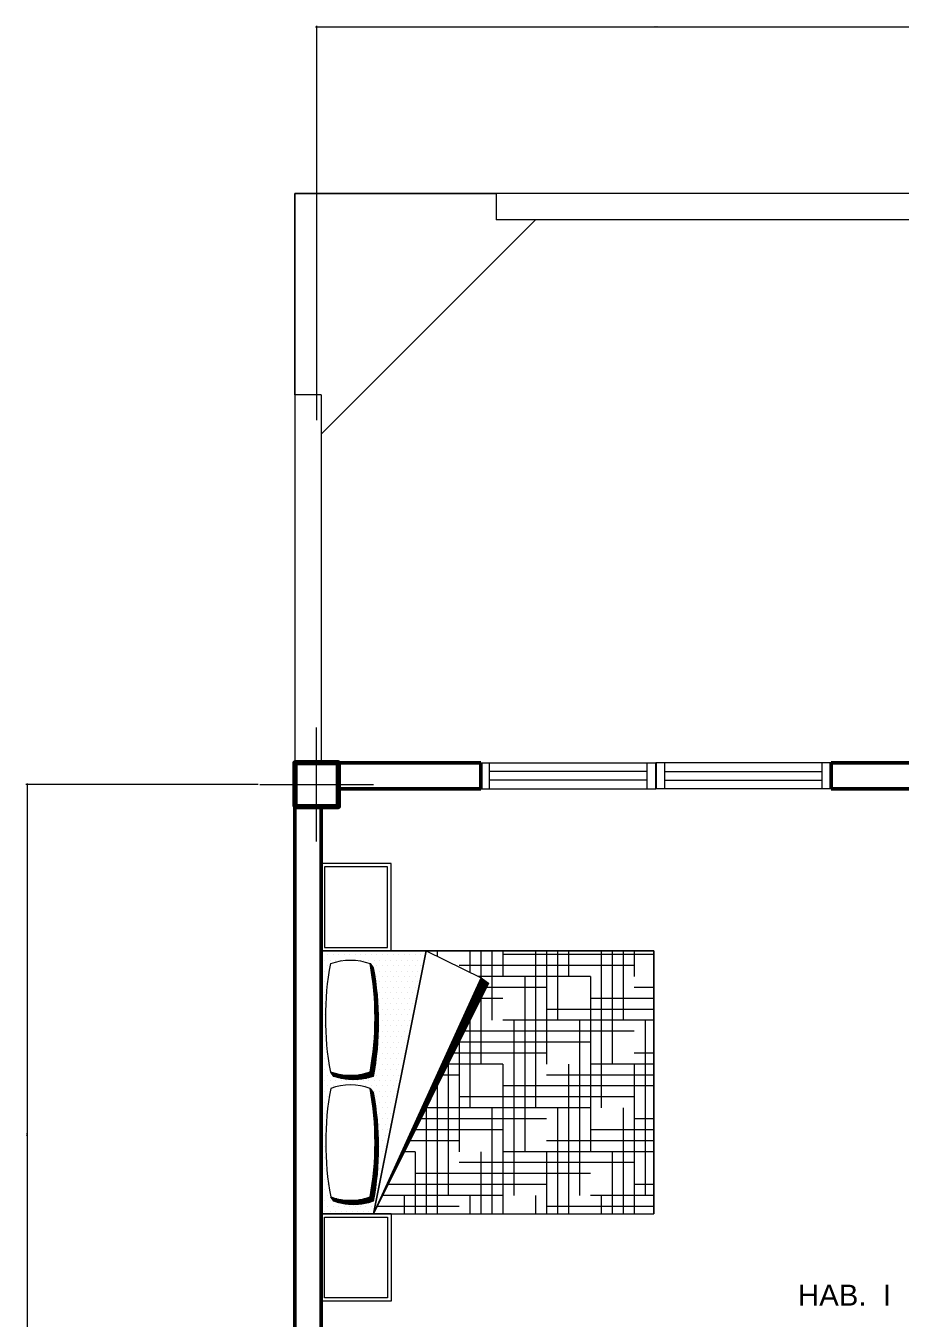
# Model space of a CAD drawing. Extents: x -454308 to 890911, y -14103 to 1343694.
# Drawn here: x 205518.1 to 205667.9, y 659049.2 to 659270.5 of the extents above; entities that cross this region are included whole.
import ezdxf

# ---------------------------------------------------------------- set-up
doc = ezdxf.new("R2010")
doc.units = 0
doc.header["$MEASUREMENT"] = 0
doc.header["$PDMODE"] = 32
for name, color, linetype, lineweight in [('columnas', 1, 'Continuous', 70), ('cotas', 142, 'Continuous', 9), ('EJES', 8, 'Continuous', 5), ('Mobiliario', 7, 'Continuous', 9), ('paredes', 20, 'Continuous', 50), ('TEXTO', 7, 'Continuous', 15), ('VENTANAS', 7, 'Continuous', 20)]:
    doc.layers.add(name, color=color, linetype=linetype, lineweight=lineweight)
doc.styles.add('ARIAL', font='arial.ttf')
doc.styles.add('gama_50_s', font='arial.ttf', dxfattribs={"height": 0.14})
doc.dimstyles.new('OI_1-50', dxfattribs={"dimtxt": 4, "dimasz": 0.08, "dimexe": 0.25, "dimexo": 0.25, "dimgap": 0.05, "dimtad": 2, "dimzin": 4, "dimtxsty": 'gama_50_s', "dimblk": 'ARCHTICK', "dimcen": 0.05, "dimdle": 0.2, "dimclrd": 256, "dimclre": 256, "dimclrt": 256, "dimadec": 4, "dimazin": 0, "dimtfac": 0.5, "dimtix": 1, "dimtmove": 1, "dimatfit": 3, "dimldrblk": 'DOTSMALL', "dimfxl": 0.05, "dimlwd": -1, "dimlwe": -1, "dimarcsym": 0})

# ---------------------------------------------------------------- blocks, each defined once
blk = doc.blocks.new('*X381')
at = {"color": 0}
for p, q in [((10.2433, 5.6875), (10.25, 5.6875)), ((10.25, 5), (10.25, 5.6906)), ((10.3125, 5.25), (10.3125, 5.719)), ((10.1875, 4.75), (10.1875, 5.6621)), ((9.9375, 5.25), (9.9375, 5.5482)), ((10, 5.5), (10, 5.5767)), ((10.25, 5.5625), (10.354, 5.5625)), ((9.75, 4.5), (9.75, 5.4628)), ((9.8125, 4.75), (9.8125, 5.4912)), ((9.875, 5), (9.875, 5.5197)), ((10, 5.5), (10.354, 5.5)), ((10.125, 4.5), (10.125, 5.5)), ((8.854, 5.4375), (8.8543, 5.4375)), ((9.75, 5.4375), (10.354, 5.4375)), ((8.854, 5.375), (8.8847, 5.375)), ((9.4375, 4.75), (9.4375, 5.3204)), ((9.5, 5), (9.5, 5.3489)), ((9.5574, 5.375), (10.354, 5.375)), ((9.5625, 5.25), (9.5625, 5.3773)), ((8.9375, 4.25), (8.9375, 5.25)), ((9.283, 5.25), (10, 5.25)), ((9.3125, 4.25), (9.3125, 5.25)), ((9.375, 4.5), (9.375, 5.2919)), ((9.4202, 5.3125), (10.25, 5.3125)), ((9.6875, 4.25), (9.6875, 5.25)), ((10.0625, 4.25), (10.0625, 5.25)), ((8.854, 5.1875), (8.9759, 5.1875)), ((9.125, 5), (9.125, 5.178)), ((9.1458, 5.1875), (9.75, 5.1875)), ((10.25, 5.1875), (10.354, 5.1875)), ((8.854, 5.125), (9.0063, 5.125)), ((9, 4.5), (9, 5.1379)), ((9.0086, 5.125), (9.5, 5.125)), ((9.0625, 4.75), (9.0625, 5.1495)), ((10, 5.125), (10.354, 5.125)), ((8.854, 5.0625), (9.25, 5.0625)), ((9.75, 5.0625), (10.354, 5.0625)), ((8.854, 5), (9, 5)), ((8.875, 4.138), (8.875, 5)), ((9.25, 4.138), (9.25, 5)), ((9.5, 5), (10.354, 5)), ((9.625, 4.138), (9.625, 5)), ((10, 4.138), (10, 5)), ((9, 4.875), (10, 4.875)), ((9.25, 4.9375), (10.25, 4.9375)), ((8.854, 4.8125), (9.75, 4.8125)), ((10.25, 4.8125), (10.354, 4.8125)), ((8.854, 4.75), (9.5, 4.75)), ((9.1875, 4.138), (9.1875, 4.75)), ((9.5625, 4.138), (9.5625, 4.75)), ((9.9375, 4.138), (9.9375, 4.75)), ((10, 4.75), (10.354, 4.75)), ((10.3125, 4.138), (10.3125, 4.75)), ((8.854, 4.6875), (9.25, 4.6875)), ((9.75, 4.6875), (10.354, 4.6875)), ((8.854, 4.625), (9, 4.625)), ((9.5, 4.625), (10.354, 4.625)), ((9.25, 4.5625), (10.25, 4.5625)), ((8.854, 4.4375), (9.75, 4.4375)), ((9, 4.5), (10, 4.5)), ((9.125, 4.138), (9.125, 4.5)), ((9.5, 4.138), (9.5, 4.5)), ((9.875, 4.138), (9.875, 4.5)), ((10.25, 4.138), (10.25, 4.5)), ((10.25, 4.4375), (10.354, 4.4375)), ((8.854, 4.375), (9.5, 4.375)), ((10, 4.375), (10.354, 4.375)), ((8.854, 4.3125), (9.25, 4.3125)), ((9.75, 4.3125), (10.354, 4.3125)), ((8.854, 4.25), (9, 4.25)), ((9.0625, 4.138), (9.0625, 4.25)), ((9.4375, 4.138), (9.4375, 4.25)), ((9.5, 4.25), (10.354, 4.25)), ((9.8125, 4.138), (9.8125, 4.25)), ((10.1875, 4.138), (10.1875, 4.25)), ((9.25, 4.1875), (10.25, 4.1875))]:
    blk.add_line(p, q, dxfattribs=at)
blk = doc.blocks.new('*X383')
at = {"color": 0}
for p, q in [((10.235, 5.6787), (10.235, 5.6837)), ((10.24, 5.6811), (10.24, 5.686)), ((10.245, 5.6836), (10.245, 5.6883)), ((10.25, 5.6861), (10.25, 5.6906)), ((10.255, 5.6886), (10.255, 5.6929)), ((10.26, 5.6911), (10.26, 5.6951)), ((10.265, 5.6936), (10.265, 5.6974)), ((10.27, 5.6961), (10.27, 5.6997)), ((10.275, 5.6986), (10.275, 5.702)), ((10.28, 5.7011), (10.28, 5.7042)), ((10.285, 5.7036), (10.285, 5.7065)), ((10.29, 5.7061), (10.29, 5.7088)), ((10.295, 5.7086), (10.295, 5.7111)), ((10.3, 5.711), (10.3, 5.7134)), ((10.305, 5.7135), (10.305, 5.7156)), ((10.31, 5.716), (10.31, 5.7179)), ((10.315, 5.7185), (10.315, 5.7202)), ((10.32, 5.721), (10.32, 5.7225)), ((10.325, 5.7235), (10.325, 5.7247)), ((10.33, 5.726), (10.33, 5.727)), ((10.335, 5.7285), (10.335, 5.7293)), ((10.34, 5.731), (10.34, 5.7316)), ((10.345, 5.7335), (10.345, 5.7339)), ((10.35, 5.736), (10.35, 5.7361)), ((10.07, 5.5964), (10.07, 5.6086)), ((10.075, 5.5989), (10.075, 5.6108)), ((10.08, 5.6014), (10.08, 5.6131)), ((10.085, 5.6039), (10.085, 5.6154)), ((10.09, 5.6064), (10.09, 5.6177)), ((10.095, 5.6089), (10.095, 5.62)), ((10.1, 5.6114), (10.1, 5.6222)), ((10.105, 5.6139), (10.105, 5.6245)), ((10.11, 5.6164), (10.11, 5.6268)), ((10.115, 5.6188), (10.115, 5.6291)), ((10.12, 5.6213), (10.12, 5.6313)), ((10.125, 5.6238), (10.125, 5.6336)), ((10.13, 5.6263), (10.13, 5.6359)), ((10.135, 5.6288), (10.135, 5.6382)), ((10.14, 5.6313), (10.14, 5.6405)), ((10.145, 5.6338), (10.145, 5.6427)), ((10.15, 5.6363), (10.15, 5.645)), ((10.155, 5.6388), (10.155, 5.6473)), ((10.16, 5.6413), (10.16, 5.6496)), ((10.165, 5.6438), (10.165, 5.6518)), ((10.17, 5.6463), (10.17, 5.6541)), ((10.175, 5.6487), (10.175, 5.6564)), ((10.18, 5.6512), (10.18, 5.6587)), ((10.185, 5.6537), (10.185, 5.661)), ((10.19, 5.6562), (10.19, 5.6632)), ((10.195, 5.6587), (10.195, 5.6655)), ((10.2, 5.6612), (10.2, 5.6678)), ((10.205, 5.6637), (10.205, 5.6701)), ((10.21, 5.6662), (10.21, 5.6723)), ((10.215, 5.6687), (10.215, 5.6746)), ((10.22, 5.6712), (10.22, 5.6769)), ((10.225, 5.6737), (10.225, 5.6792)), ((10.23, 5.6762), (10.23, 5.6815)), ((9.91, 5.5167), (9.91, 5.5357)), ((9.915, 5.5192), (9.915, 5.5379)), ((9.92, 5.5217), (9.92, 5.5402)), ((9.925, 5.5242), (9.925, 5.5425)), ((9.93, 5.5266), (9.93, 5.5448)), ((9.935, 5.5291), (9.935, 5.5471)), ((9.94, 5.5316), (9.94, 5.5493)), ((9.945, 5.5341), (9.945, 5.5516)), ((9.95, 5.5366), (9.95, 5.5539)), ((9.955, 5.5391), (9.955, 5.5562)), ((9.96, 5.5416), (9.96, 5.5584)), ((9.965, 5.5441), (9.965, 5.5607)), ((9.97, 5.5466), (9.97, 5.563)), ((9.975, 5.5491), (9.975, 5.5653)), ((9.98, 5.5516), (9.98, 5.5676)), ((9.985, 5.5541), (9.985, 5.5698)), ((9.99, 5.5566), (9.99, 5.5721)), ((9.995, 5.559), (9.995, 5.5744)), ((10, 5.5615), (10, 5.5767)), ((10.005, 5.564), (10.005, 5.5789)), ((10.01, 5.5665), (10.01, 5.5812)), ((10.015, 5.569), (10.015, 5.5835)), ((10.02, 5.5715), (10.02, 5.5858)), ((10.025, 5.574), (10.025, 5.5881)), ((10.03, 5.5765), (10.03, 5.5903)), ((10.035, 5.579), (10.035, 5.5926)), ((10.04, 5.5815), (10.04, 5.5949)), ((10.045, 5.584), (10.045, 5.5972)), ((10.05, 5.5865), (10.05, 5.5995)), ((10.055, 5.5889), (10.055, 5.6017)), ((10.06, 5.5914), (10.06, 5.604)), ((10.065, 5.5939), (10.065, 5.6063)), ((9.745, 5.4345), (9.745, 5.4605)), ((9.75, 5.4369), (9.75, 5.4628)), ((9.755, 5.4394), (9.755, 5.465)), ((9.76, 5.4419), (9.76, 5.4673)), ((9.765, 5.4444), (9.765, 5.4696)), ((9.77, 5.4469), (9.77, 5.4719)), ((9.775, 5.4494), (9.775, 5.4742)), ((9.78, 5.4519), (9.78, 5.4764)), ((9.785, 5.4544), (9.785, 5.4787)), ((9.79, 5.4569), (9.79, 5.481)), ((9.795, 5.4594), (9.795, 5.4833)), ((9.8, 5.4619), (9.8, 5.4855)), ((9.805, 5.4644), (9.805, 5.4878)), ((9.81, 5.4668), (9.81, 5.4901)), ((9.815, 5.4693), (9.815, 5.4924)), ((9.82, 5.4718), (9.82, 5.4947)), ((9.825, 5.4743), (9.825, 5.4969)), ((9.83, 5.4768), (9.83, 5.4992)), ((9.835, 5.4793), (9.835, 5.5015)), ((9.84, 5.4818), (9.84, 5.5038)), ((9.845, 5.4843), (9.845, 5.5061)), ((9.85, 5.4868), (9.85, 5.5083)), ((9.855, 5.4893), (9.855, 5.5106)), ((9.86, 5.4918), (9.86, 5.5129)), ((9.865, 5.4943), (9.865, 5.5152)), ((9.87, 5.4967), (9.87, 5.5174)), ((9.875, 5.4992), (9.875, 5.5197)), ((9.88, 5.5017), (9.88, 5.522)), ((9.885, 5.5042), (9.885, 5.5243)), ((9.89, 5.5067), (9.89, 5.5266)), ((9.895, 5.5092), (9.895, 5.5288)), ((9.9, 5.5117), (9.9, 5.5311)), ((9.905, 5.5142), (9.905, 5.5334)), ((9.585, 5.3547), (9.585, 5.3876)), ((9.59, 5.3572), (9.59, 5.3899)), ((9.595, 5.3597), (9.595, 5.3921)), ((9.6, 5.3622), (9.6, 5.3944)), ((9.605, 5.3647), (9.605, 5.3967)), ((9.61, 5.3672), (9.61, 5.399)), ((9.615, 5.3697), (9.615, 5.4013)), ((9.62, 5.3722), (9.62, 5.4035)), ((9.625, 5.3746), (9.625, 5.4058)), ((9.63, 5.3771), (9.63, 5.4081)), ((9.635, 5.3796), (9.635, 5.4104)), ((9.64, 5.3821), (9.64, 5.4127)), ((9.645, 5.3846), (9.645, 5.4149)), ((9.65, 5.3871), (9.65, 5.4172)), ((9.655, 5.3896), (9.655, 5.4195)), ((9.66, 5.3921), (9.66, 5.4218)), ((9.665, 5.3946), (9.665, 5.424)), ((9.67, 5.3971), (9.67, 5.4263)), ((9.675, 5.3996), (9.675, 5.4286)), ((9.68, 5.4021), (9.68, 5.4309)), ((9.685, 5.4046), (9.685, 5.4332)), ((9.69, 5.407), (9.69, 5.4354)), ((9.695, 5.4095), (9.695, 5.4377)), ((9.7, 5.412), (9.7, 5.44)), ((9.705, 5.4145), (9.705, 5.4423)), ((9.71, 5.417), (9.71, 5.4445)), ((9.715, 5.4195), (9.715, 5.4468)), ((9.72, 5.422), (9.72, 5.4491)), ((9.725, 5.4245), (9.725, 5.4514)), ((9.73, 5.427), (9.73, 5.4537)), ((9.735, 5.4295), (9.735, 5.4559)), ((9.74, 5.432), (9.74, 5.4582)), ((9.425, 5.275), (9.425, 5.3147)), ((9.43, 5.2775), (9.43, 5.317)), ((9.435, 5.28), (9.435, 5.3193)), ((9.44, 5.2825), (9.44, 5.3215)), ((9.445, 5.2849), (9.445, 5.3238)), ((9.45, 5.2874), (9.45, 5.3261)), ((9.455, 5.2899), (9.455, 5.3284)), ((9.46, 5.2924), (9.46, 5.3306)), ((9.465, 5.2949), (9.465, 5.3329)), ((9.47, 5.2974), (9.47, 5.3352)), ((9.475, 5.2999), (9.475, 5.3375)), ((9.48, 5.3024), (9.48, 5.3398)), ((9.485, 5.3049), (9.485, 5.342)), ((9.49, 5.3074), (9.49, 5.3443)), ((9.495, 5.3099), (9.495, 5.3466)), ((9.5, 5.3124), (9.5, 5.3489)), ((9.505, 5.3148), (9.505, 5.3511)), ((9.51, 5.3173), (9.51, 5.3534)), ((9.515, 5.3198), (9.515, 5.3557)), ((9.52, 5.3223), (9.52, 5.358)), ((9.525, 5.3248), (9.525, 5.3603)), ((9.53, 5.3273), (9.53, 5.3625)), ((9.535, 5.3298), (9.535, 5.3648)), ((9.54, 5.3323), (9.54, 5.3671)), ((9.545, 5.3348), (9.545, 5.3694)), ((9.55, 5.3373), (9.55, 5.3716)), ((9.555, 5.3398), (9.555, 5.3739)), ((9.56, 5.3423), (9.56, 5.3762)), ((9.565, 5.3447), (9.565, 5.3785)), ((9.57, 5.3472), (9.57, 5.3808)), ((9.575, 5.3497), (9.575, 5.383)), ((9.58, 5.3522), (9.58, 5.3853)), ((9.26, 5.1927), (9.26, 5.2395)), ((9.265, 5.1952), (9.265, 5.2418)), ((9.27, 5.1977), (9.27, 5.2441)), ((9.275, 5.2002), (9.275, 5.2464)), ((9.28, 5.2027), (9.28, 5.2486)), ((9.285, 5.2052), (9.285, 5.2509)), ((9.29, 5.2077), (9.29, 5.2532)), ((9.295, 5.2102), (9.295, 5.2555)), ((9.3, 5.2127), (9.3, 5.2577)), ((9.305, 5.2152), (9.305, 5.26)), ((9.31, 5.2177), (9.31, 5.2623)), ((9.315, 5.2202), (9.315, 5.2646)), ((9.32, 5.2226), (9.32, 5.2669)), ((9.325, 5.2251), (9.325, 5.2691)), ((9.33, 5.2276), (9.33, 5.2714)), ((9.335, 5.2301), (9.335, 5.2737)), ((9.34, 5.2326), (9.34, 5.276)), ((9.345, 5.2351), (9.345, 5.2782)), ((9.35, 5.2376), (9.35, 5.2805)), ((9.355, 5.2401), (9.355, 5.2828)), ((9.36, 5.2426), (9.36, 5.2851)), ((9.365, 5.2451), (9.365, 5.2874)), ((9.37, 5.2476), (9.37, 5.2896)), ((9.375, 5.2501), (9.375, 5.2919)), ((9.38, 5.2525), (9.38, 5.2942)), ((9.385, 5.255), (9.385, 5.2965)), ((9.39, 5.2575), (9.39, 5.2987)), ((9.395, 5.26), (9.395, 5.301)), ((9.4, 5.2625), (9.4, 5.3033)), ((9.405, 5.265), (9.405, 5.3056)), ((9.41, 5.2675), (9.41, 5.3079)), ((9.415, 5.27), (9.415, 5.3101)), ((9.42, 5.2725), (9.42, 5.3124)), ((9.1, 5.113), (9.1, 5.1666)), ((9.105, 5.1155), (9.105, 5.1689)), ((9.11, 5.118), (9.11, 5.1712)), ((9.115, 5.1205), (9.115, 5.1735)), ((9.12, 5.123), (9.12, 5.1757)), ((9.125, 5.1255), (9.125, 5.178)), ((9.13, 5.128), (9.13, 5.1803)), ((9.135, 5.1305), (9.135, 5.1826)), ((9.14, 5.1329), (9.14, 5.1848)), ((9.145, 5.1354), (9.145, 5.1871)), ((9.15, 5.1379), (9.15, 5.1894)), ((9.155, 5.1404), (9.155, 5.1917)), ((9.16, 5.1429), (9.16, 5.194)), ((9.165, 5.1454), (9.165, 5.1962)), ((9.17, 5.1479), (9.17, 5.1985)), ((9.175, 5.1504), (9.175, 5.2008)), ((9.18, 5.1529), (9.18, 5.2031)), ((9.185, 5.1554), (9.185, 5.2053)), ((9.19, 5.1579), (9.19, 5.2076)), ((9.195, 5.1604), (9.195, 5.2099)), ((9.2, 5.1628), (9.2, 5.2122)), ((9.205, 5.1653), (9.205, 5.2145)), ((9.21, 5.1678), (9.21, 5.2167)), ((9.215, 5.1703), (9.215, 5.219)), ((9.22, 5.1728), (9.22, 5.2213)), ((9.225, 5.1753), (9.225, 5.2236)), ((9.23, 5.1778), (9.23, 5.2259)), ((9.235, 5.1803), (9.235, 5.2281)), ((9.24, 5.1828), (9.24, 5.2304)), ((9.245, 5.1853), (9.245, 5.2327)), ((9.25, 5.1878), (9.25, 5.235)), ((9.255, 5.1903), (9.255, 5.2372)), ((9.01, 5.1198), (9.01, 5.1256)), ((9.015, 5.1133), (9.015, 5.1279)), ((9.02, 5.1067), (9.02, 5.1302)), ((9.025, 5.1001), (9.025, 5.1325)), ((9.03, 5.0936), (9.03, 5.1347)), ((9.035, 5.087), (9.035, 5.137)), ((9.04, 5.0831), (9.04, 5.1393)), ((9.045, 5.0856), (9.045, 5.1416)), ((9.05, 5.0881), (9.05, 5.1438)), ((9.055, 5.0906), (9.055, 5.1461)), ((9.06, 5.0931), (9.06, 5.1484)), ((9.065, 5.0956), (9.065, 5.1507)), ((9.07, 5.0981), (9.07, 5.153)), ((9.075, 5.1005), (9.075, 5.1552)), ((9.08, 5.103), (9.08, 5.1575)), ((9.085, 5.1055), (9.085, 5.1598)), ((9.09, 5.108), (9.09, 5.1621)), ((9.095, 5.1105), (9.095, 5.1643))]:
    blk.add_line(p, q, dxfattribs=at)
blk = doc.blocks.new('*X382')
at = {"color": 0}
for p, q in [((8.875, 6.03125), (8.875, 6.03125)), ((8.875, 6), (8.875, 6)), ((8.90625, 6.015625), (8.90625, 6.015625)), ((8.90625, 5.984375), (8.90625, 5.984375)), ((8.9375, 6.03125), (8.9375, 6.03125)), ((8.9375, 6), (8.9375, 6)), ((8.96875, 6.015625), (8.96875, 6.015625)), ((9, 6.03125), (9, 6.03125)), ((9, 6), (9, 6)), ((9.03125, 6.015625), (9.03125, 6.015625)), ((9.0625, 6.03125), (9.0625, 6.03125)), ((9.09375, 6.015625), (9.09375, 6.015625)), ((9.125, 6.03125), (9.125, 6.03125)), ((9.15625, 6.015625), (9.15625, 6.015625)), ((9.1875, 6.03125), (9.1875, 6.03125)), ((9.21875, 6.015625), (9.21875, 6.015625)), ((9.25, 6.03125), (9.25, 6.03125)), ((9.28125, 6.015625), (9.28125, 6.015625)), ((9.3125, 6.03125), (9.3125, 6.03125)), ((9.34375, 6.015625), (9.34375, 6.015625)), ((9.375, 6.03125), (9.375, 6.03125)), ((9.40625, 6.015625), (9.40625, 6.015625)), ((9.4375, 6.03125), (9.4375, 6.03125)), ((9.4375, 6), (9.4375, 6)), ((9.46875, 6.015625), (9.46875, 6.015625)), ((9.5, 6.03125), (9.5, 6.03125)), ((9.5, 6), (9.5, 6)), ((9.53125, 6.015625), (9.53125, 6.015625)), ((9.5625, 6.03125), (9.5625, 6.03125)), ((9.5625, 6), (9.5625, 6)), ((9.59375, 6.015625), (9.59375, 6.015625)), ((9.59375, 5.984375), (9.59375, 5.984375)), ((9.625, 6.03125), (9.625, 6.03125)), ((9.625, 6), (9.625, 6)), ((9.65625, 6.015625), (9.65625, 6.015625)), ((9.6875, 6.03125), (9.6875, 6.03125)), ((9.6875, 6), (9.6875, 6)), ((9.71875, 6.015625), (9.71875, 6.015625)), ((9.75, 6.03125), (9.75, 6.03125)), ((9.75, 6), (9.75, 6)), ((9.78125, 6.015625), (9.78125, 6.015625)), ((9.8125, 6.03125), (9.8125, 6.03125)), ((9.84375, 6.015625), (9.84375, 6.015625)), ((9.875, 6.03125), (9.875, 6.03125)), ((9.90625, 6.015625), (9.90625, 6.015625)), ((9.9375, 6.03125), (9.9375, 6.03125)), ((9.96875, 6.015625), (9.96875, 6.015625)), ((10, 6.03125), (10, 6.03125)), ((10.03125, 6.015625), (10.03125, 6.015625)), ((10.0625, 6.03125), (10.0625, 6.03125)), ((10.09375, 6.015625), (10.09375, 6.015625)), ((10.125, 6.03125), (10.125, 6.03125)), ((10.15625, 6.015625), (10.15625, 6.015625)), ((10.1875, 6.03125), (10.1875, 6.03125)), ((10.1875, 6), (10.1875, 6)), ((10.21875, 6.015625), (10.21875, 6.015625)), ((10.25, 6.03125), (10.25, 6.03125)), ((10.25, 6), (10.25, 6)), ((10.28125, 6.015625), (10.28125, 6.015625)), ((10.28125, 5.984375), (10.28125, 5.984375)), ((10.3125, 6.03125), (10.3125, 6.03125)), ((10.3125, 6), (10.3125, 6)), ((10.34375, 6.015625), (10.34375, 6.015625)), ((10.34375, 5.984375), (10.34375, 5.984375)), ((8.875, 5.96875), (8.875, 5.96875)), ((8.875, 5.9375), (8.875, 5.9375)), ((8.875, 5.90625), (8.875, 5.90625)), ((8.90625, 5.953125), (8.90625, 5.953125)), ((8.90625, 5.921875), (8.90625, 5.921875)), ((9.59375, 5.953125), (9.59375, 5.953125)), ((9.59375, 5.921875), (9.59375, 5.921875)), ((9.625, 5.96875), (9.625, 5.96875)), ((9.625, 5.9375), (9.625, 5.9375)), ((10.3125, 5.96875), (10.3125, 5.96875)), ((10.3125, 5.9375), (10.3125, 5.9375)), ((10.3125, 5.90625), (10.3125, 5.90625)), ((10.34375, 5.953125), (10.34375, 5.953125)), ((10.34375, 5.921875), (10.34375, 5.921875)), ((8.875, 5.875), (8.875, 5.875)), ((8.875, 5.84375), (8.875, 5.84375)), ((8.90625, 5.890625), (8.90625, 5.890625)), ((9.59375, 5.890625), (9.59375, 5.890625)), ((9.59375, 5.859375), (9.59375, 5.859375)), ((10.3125, 5.875), (10.3125, 5.875)), ((10.3125, 5.84375), (10.3125, 5.84375)), ((10.34375, 5.890625), (10.34375, 5.890625)), ((10.34375, 5.859375), (10.34375, 5.859375)), ((8.875, 5.8125), (8.875, 5.8125)), ((8.875, 5.78125), (8.875, 5.78125)), ((8.90625, 5.828125), (8.90625, 5.828125)), ((8.90625, 5.796875), (8.90625, 5.796875)), ((8.90625, 5.765625), (8.90625, 5.765625)), ((9.59375, 5.828125), (9.59375, 5.828125)), ((9.59375, 5.796875), (9.59375, 5.796875)), ((9.59375, 5.765625), (9.59375, 5.765625)), ((9.625, 5.78125), (9.625, 5.78125)), ((10.3125, 5.8125), (10.3125, 5.8125)), ((10.3125, 5.78125), (10.3125, 5.78125)), ((10.34375, 5.828125), (10.34375, 5.828125)), ((10.34375, 5.796875), (10.34375, 5.796875)), ((10.34375, 5.765625), (10.34375, 5.765625)), ((8.875, 5.75), (8.875, 5.75)), ((8.875, 5.71875), (8.875, 5.71875)), ((8.875, 5.6875), (8.875, 5.6875)), ((8.90625, 5.734375), (8.90625, 5.734375)), ((8.90625, 5.703125), (8.90625, 5.703125)), ((8.9375, 5.71875), (8.9375, 5.71875)), ((8.9375, 5.6875), (8.9375, 5.6875)), ((8.96875, 5.734375), (8.96875, 5.734375)), ((8.96875, 5.703125), (8.96875, 5.703125)), ((9, 5.71875), (9, 5.71875)), ((9, 5.6875), (9, 5.6875)), ((9.03125, 5.703125), (9.03125, 5.703125)), ((9.0625, 5.71875), (9.0625, 5.71875)), ((9.0625, 5.6875), (9.0625, 5.6875)), ((9.09375, 5.703125), (9.09375, 5.703125)), ((9.125, 5.6875), (9.125, 5.6875)), ((9.15625, 5.703125), (9.15625, 5.703125)), ((9.1875, 5.6875), (9.1875, 5.6875)), ((9.21875, 5.703125), (9.21875, 5.703125)), ((9.25, 5.6875), (9.25, 5.6875)), ((9.28125, 5.703125), (9.28125, 5.703125)), ((9.3125, 5.6875), (9.3125, 5.6875)), ((9.34375, 5.703125), (9.34375, 5.703125)), ((9.375, 5.6875), (9.375, 5.6875)), ((9.40625, 5.703125), (9.40625, 5.703125)), ((9.4375, 5.71875), (9.4375, 5.71875)), ((9.4375, 5.6875), (9.4375, 5.6875)), ((9.46875, 5.703125), (9.46875, 5.703125)), ((9.5, 5.71875), (9.5, 5.71875)), ((9.5, 5.6875), (9.5, 5.6875)), ((9.53125, 5.703125), (9.53125, 5.703125)), ((9.5625, 5.71875), (9.5625, 5.71875)), ((9.5625, 5.6875), (9.5625, 5.6875)), ((9.59375, 5.734375), (9.59375, 5.734375)), ((9.59375, 5.703125), (9.59375, 5.703125)), ((9.625, 5.75), (9.625, 5.75)), ((9.625, 5.71875), (9.625, 5.71875)), ((9.625, 5.6875), (9.625, 5.6875)), ((9.65625, 5.734375), (9.65625, 5.734375)), ((9.65625, 5.703125), (9.65625, 5.703125)), ((9.6875, 5.71875), (9.6875, 5.71875)), ((9.6875, 5.6875), (9.6875, 5.6875)), ((9.71875, 5.703125), (9.71875, 5.703125)), ((9.75, 5.71875), (9.75, 5.71875)), ((9.75, 5.6875), (9.75, 5.6875)), ((9.78125, 5.703125), (9.78125, 5.703125)), ((9.8125, 5.71875), (9.8125, 5.71875)), ((9.8125, 5.6875), (9.8125, 5.6875)), ((9.84375, 5.703125), (9.84375, 5.703125)), ((9.875, 5.6875), (9.875, 5.6875)), ((9.90625, 5.703125), (9.90625, 5.703125)), ((9.9375, 5.6875), (9.9375, 5.6875)), ((9.96875, 5.703125), (9.96875, 5.703125)), ((10, 5.6875), (10, 5.6875)), ((10.03125, 5.703125), (10.03125, 5.703125)), ((10.0625, 5.6875), (10.0625, 5.6875)), ((10.09375, 5.703125), (10.09375, 5.703125)), ((10.15625, 5.703125), (10.15625, 5.703125)), ((10.1875, 5.71875), (10.1875, 5.71875)), ((10.25, 5.71875), (10.25, 5.71875)), ((10.28125, 5.734375), (10.28125, 5.734375)), ((10.3125, 5.75), (10.3125, 5.75)), ((8.875, 5.65625), (8.875, 5.65625)), ((8.875, 5.625), (8.875, 5.625)), ((8.90625, 5.671875), (8.90625, 5.671875)), ((8.90625, 5.640625), (8.90625, 5.640625)), ((8.90625, 5.609375), (8.90625, 5.609375)), ((8.9375, 5.65625), (8.9375, 5.65625)), ((8.9375, 5.625), (8.9375, 5.625)), ((8.96875, 5.671875), (8.96875, 5.671875)), ((8.96875, 5.640625), (8.96875, 5.640625)), ((8.96875, 5.609375), (8.96875, 5.609375)), ((9, 5.65625), (9, 5.65625)), ((9, 5.625), (9, 5.625)), ((9.03125, 5.671875), (9.03125, 5.671875)), ((9.03125, 5.640625), (9.03125, 5.640625)), ((9.03125, 5.609375), (9.03125, 5.609375)), ((9.0625, 5.65625), (9.0625, 5.65625)), ((9.0625, 5.625), (9.0625, 5.625)), ((9.09375, 5.671875), (9.09375, 5.671875)), ((9.09375, 5.640625), (9.09375, 5.640625)), ((9.09375, 5.609375), (9.09375, 5.609375)), ((9.125, 5.65625), (9.125, 5.65625)), ((9.125, 5.625), (9.125, 5.625)), ((9.15625, 5.671875), (9.15625, 5.671875)), ((9.15625, 5.640625), (9.15625, 5.640625)), ((9.15625, 5.609375), (9.15625, 5.609375)), ((9.1875, 5.65625), (9.1875, 5.65625)), ((9.1875, 5.625), (9.1875, 5.625)), ((9.21875, 5.671875), (9.21875, 5.671875)), ((9.21875, 5.640625), (9.21875, 5.640625)), ((9.21875, 5.609375), (9.21875, 5.609375)), ((9.25, 5.65625), (9.25, 5.65625)), ((9.25, 5.625), (9.25, 5.625)), ((9.28125, 5.671875), (9.28125, 5.671875)), ((9.28125, 5.640625), (9.28125, 5.640625)), ((9.28125, 5.609375), (9.28125, 5.609375)), ((9.3125, 5.65625), (9.3125, 5.65625)), ((9.3125, 5.625), (9.3125, 5.625)), ((9.34375, 5.671875), (9.34375, 5.671875)), ((9.34375, 5.640625), (9.34375, 5.640625)), ((9.34375, 5.609375), (9.34375, 5.609375)), ((9.375, 5.65625), (9.375, 5.65625)), ((9.375, 5.625), (9.375, 5.625)), ((9.40625, 5.671875), (9.40625, 5.671875)), ((9.40625, 5.640625), (9.40625, 5.640625)), ((9.40625, 5.609375), (9.40625, 5.609375)), ((9.4375, 5.65625), (9.4375, 5.65625)), ((9.4375, 5.625), (9.4375, 5.625)), ((9.46875, 5.671875), (9.46875, 5.671875)), ((9.46875, 5.640625), (9.46875, 5.640625)), ((9.46875, 5.609375), (9.46875, 5.609375)), ((9.5, 5.65625), (9.5, 5.65625)), ((9.5, 5.625), (9.5, 5.625)), ((9.53125, 5.671875), (9.53125, 5.671875)), ((9.53125, 5.640625), (9.53125, 5.640625)), ((9.53125, 5.609375), (9.53125, 5.609375)), ((9.5625, 5.65625), (9.5625, 5.65625)), ((9.5625, 5.625), (9.5625, 5.625)), ((9.59375, 5.671875), (9.59375, 5.671875)), ((9.59375, 5.640625), (9.59375, 5.640625)), ((9.59375, 5.609375), (9.59375, 5.609375)), ((9.625, 5.65625), (9.625, 5.65625)), ((9.625, 5.625), (9.625, 5.625)), ((9.65625, 5.671875), (9.65625, 5.671875)), ((9.65625, 5.640625), (9.65625, 5.640625)), ((9.65625, 5.609375), (9.65625, 5.609375)), ((9.6875, 5.65625), (9.6875, 5.65625)), ((9.6875, 5.625), (9.6875, 5.625)), ((9.71875, 5.671875), (9.71875, 5.671875)), ((9.71875, 5.640625), (9.71875, 5.640625)), ((9.75, 5.65625), (9.75, 5.65625)), ((9.75, 5.625), (9.75, 5.625)), ((9.78125, 5.671875), (9.78125, 5.671875)), ((9.78125, 5.640625), (9.78125, 5.640625)), ((9.8125, 5.65625), (9.8125, 5.65625)), ((9.84375, 5.671875), (9.84375, 5.671875)), ((9.84375, 5.640625), (9.84375, 5.640625)), ((9.875, 5.65625), (9.875, 5.65625)), ((9.90625, 5.671875), (9.90625, 5.671875)), ((9.9375, 5.65625), (9.9375, 5.65625)), ((9.96875, 5.671875), (9.96875, 5.671875)), ((8.875, 5.59375), (8.875, 5.59375)), ((8.875, 5.5625), (8.875, 5.5625)), ((8.90625, 5.578125), (8.90625, 5.578125)), ((8.90625, 5.546875), (8.90625, 5.546875)), ((8.9375, 5.59375), (8.9375, 5.59375)), ((8.9375, 5.5625), (8.9375, 5.5625)), ((8.96875, 5.578125), (8.96875, 5.578125)), ((8.96875, 5.546875), (8.96875, 5.546875)), ((9, 5.59375), (9, 5.59375)), ((9, 5.5625), (9, 5.5625)), ((9.03125, 5.578125), (9.03125, 5.578125)), ((9.03125, 5.546875), (9.03125, 5.546875)), ((9.0625, 5.59375), (9.0625, 5.59375)), ((9.0625, 5.5625), (9.0625, 5.5625)), ((9.09375, 5.578125), (9.09375, 5.578125)), ((9.09375, 5.546875), (9.09375, 5.546875)), ((9.125, 5.59375), (9.125, 5.59375)), ((9.125, 5.5625), (9.125, 5.5625)), ((9.15625, 5.578125), (9.15625, 5.578125)), ((9.15625, 5.546875), (9.15625, 5.546875)), ((9.1875, 5.59375), (9.1875, 5.59375)), ((9.1875, 5.5625), (9.1875, 5.5625)), ((9.21875, 5.578125), (9.21875, 5.578125)), ((9.21875, 5.546875), (9.21875, 5.546875)), ((9.25, 5.59375), (9.25, 5.59375)), ((9.25, 5.5625), (9.25, 5.5625)), ((9.28125, 5.578125), (9.28125, 5.578125)), ((9.28125, 5.546875), (9.28125, 5.546875)), ((9.3125, 5.59375), (9.3125, 5.59375)), ((9.3125, 5.5625), (9.3125, 5.5625)), ((9.34375, 5.578125), (9.34375, 5.578125)), ((9.34375, 5.546875), (9.34375, 5.546875)), ((9.375, 5.59375), (9.375, 5.59375)), ((9.375, 5.5625), (9.375, 5.5625)), ((9.40625, 5.578125), (9.40625, 5.578125)), ((9.4375, 5.59375), (9.4375, 5.59375)), ((9.4375, 5.5625), (9.4375, 5.5625)), ((9.46875, 5.578125), (9.46875, 5.578125)), ((9.5, 5.59375), (9.5, 5.59375)), ((9.53125, 5.578125), (9.53125, 5.578125)), ((9.5625, 5.59375), (9.5625, 5.59375)), ((9.625, 5.59375), (9.625, 5.59375)), ((8.875, 5.53125), (8.875, 5.53125)), ((8.875, 5.5), (8.875, 5.5)), ((8.875, 5.46875), (8.875, 5.46875)), ((8.90625, 5.515625), (8.90625, 5.515625)), ((8.90625, 5.484375), (8.90625, 5.484375)), ((8.9375, 5.53125), (8.9375, 5.53125)), ((8.9375, 5.5), (8.9375, 5.5)), ((8.9375, 5.46875), (8.9375, 5.46875)), ((8.96875, 5.515625), (8.96875, 5.515625)), ((8.96875, 5.484375), (8.96875, 5.484375)), ((9, 5.53125), (9, 5.53125)), ((9, 5.5), (9, 5.5)), ((9, 5.46875), (9, 5.46875)), ((9.03125, 5.515625), (9.03125, 5.515625)), ((9.03125, 5.484375), (9.03125, 5.484375)), ((9.0625, 5.53125), (9.0625, 5.53125)), ((9.0625, 5.5), (9.0625, 5.5)), ((9.09375, 5.515625), (9.09375, 5.515625)), ((9.125, 5.53125), (9.125, 5.53125)), ((9.125, 5.5), (9.125, 5.5)), ((9.15625, 5.515625), (9.15625, 5.515625)), ((9.1875, 5.53125), (9.1875, 5.53125)), ((9.21875, 5.515625), (9.21875, 5.515625)), ((9.25, 5.53125), (9.25, 5.53125)), ((9.3125, 5.53125), (9.3125, 5.53125)), ((8.90625, 5.453125), (8.90625, 5.453125))]:
    blk.add_line(p, q, dxfattribs=at)
blk = doc.blocks.new('*X380')
at = {"color": 0}
for p, q in [((5.48, 6.5319), (5.48, 6.5336)), ((5.485, 6.5168), (5.485, 6.5299)), ((5.49, 6.4984), (5.49, 6.5262)), ((5.495, 6.4735), (5.495, 6.5224)), ((5.5, 6.2904), (5.5, 6.5187)), ((5.505, 6.2953), (5.505, 6.5118)), ((5.51, 6.3108), (5.51, 6.4963)), ((5.515, 6.3298), (5.515, 6.4773)), ((5.52, 6.3564), (5.52, 6.4507)), ((5.495, 6.2895), (5.495, 6.3701)), ((4.86, 6.3086), (4.86, 6.3091)), ((4.865, 6.3048), (4.865, 6.3082)), ((4.87, 6.3011), (4.87, 6.3073)), ((4.875, 6.2973), (4.875, 6.3064)), ((4.88, 6.2936), (4.88, 6.3055)), ((4.885, 6.2907), (4.885, 6.3047)), ((4.89, 6.2898), (4.89, 6.3038)), ((4.895, 6.2889), (4.895, 6.303)), ((4.9, 6.2881), (4.9, 6.3022)), ((4.905, 6.2872), (4.905, 6.3014)), ((4.91, 6.2863), (4.91, 6.3007)), ((4.915, 6.2855), (4.915, 6.2999)), ((4.92, 6.2847), (4.92, 6.2991)), ((4.925, 6.2839), (4.925, 6.2984)), ((4.93, 6.2831), (4.93, 6.2977)), ((4.935, 6.2823), (4.935, 6.297)), ((4.94, 6.2816), (4.94, 6.2963)), ((4.945, 6.2808), (4.945, 6.2956)), ((4.95, 6.2801), (4.95, 6.295)), ((4.955, 6.2794), (4.955, 6.2943)), ((4.96, 6.2787), (4.96, 6.2937)), ((4.965, 6.278), (4.965, 6.2931)), ((4.97, 6.2773), (4.97, 6.2925)), ((4.975, 6.2767), (4.975, 6.2919)), ((4.98, 6.276), (4.98, 6.2914)), ((4.985, 6.2754), (4.985, 6.2908)), ((4.99, 6.2748), (4.99, 6.2903)), ((4.995, 6.2742), (4.995, 6.2898)), ((5, 6.2736), (5, 6.2893)), ((5.005, 6.2731), (5.005, 6.2888)), ((5.01, 6.2725), (5.01, 6.2883)), ((5.015, 6.272), (5.015, 6.2878)), ((5.02, 6.2715), (5.02, 6.2874)), ((5.025, 6.271), (5.025, 6.287)), ((5.03, 6.2705), (5.03, 6.2865)), ((5.035, 6.27), (5.035, 6.2861)), ((5.04, 6.2696), (5.04, 6.2858)), ((5.045, 6.2691), (5.045, 6.2854)), ((5.05, 6.2687), (5.05, 6.285)), ((5.055, 6.2683), (5.055, 6.2847)), ((5.06, 6.2679), (5.06, 6.2844)), ((5.065, 6.2675), (5.065, 6.284)), ((5.07, 6.2671), (5.07, 6.2837)), ((5.075, 6.2668), (5.075, 6.2835)), ((5.08, 6.2664), (5.08, 6.2832)), ((5.085, 6.2661), (5.085, 6.2829)), ((5.09, 6.2658), (5.09, 6.2827)), ((5.095, 6.2655), (5.095, 6.2825)), ((5.1, 6.2652), (5.1, 6.2823)), ((5.105, 6.2649), (5.105, 6.2821)), ((5.11, 6.2647), (5.11, 6.2819)), ((5.115, 6.2644), (5.115, 6.2817)), ((5.12, 6.2642), (5.12, 6.2816)), ((5.125, 6.264), (5.125, 6.2814)), ((5.13, 6.2638), (5.13, 6.2813)), ((5.135, 6.2636), (5.135, 6.2812)), ((5.14, 6.2635), (5.14, 6.2811)), ((5.145, 6.2633), (5.145, 6.281)), ((5.15, 6.2632), (5.15, 6.281)), ((5.155, 6.2631), (5.155, 6.2809)), ((5.16, 6.263), (5.16, 6.2809)), ((5.165, 6.2629), (5.165, 6.2809)), ((5.17, 6.2628), (5.17, 6.2809)), ((5.175, 6.2627), (5.175, 6.2809)), ((5.18, 6.2627), (5.18, 6.2809)), ((5.185, 6.2627), (5.185, 6.2809)), ((5.19, 6.2626), (5.19, 6.281)), ((5.195, 6.2626), (5.195, 6.2811)), ((5.2, 6.2627), (5.2, 6.2811)), ((5.205, 6.2627), (5.205, 6.2812)), ((5.21, 6.2627), (5.21, 6.2814)), ((5.215, 6.2628), (5.215, 6.2815)), ((5.22, 6.2628), (5.22, 6.2816)), ((5.225, 6.2629), (5.225, 6.2818)), ((5.23, 6.263), (5.23, 6.2819)), ((5.235, 6.2631), (5.235, 6.2821)), ((5.24, 6.2633), (5.24, 6.2823)), ((5.245, 6.2634), (5.245, 6.2825)), ((5.25, 6.2636), (5.25, 6.2828)), ((5.255, 6.2638), (5.255, 6.283)), ((5.26, 6.2639), (5.26, 6.2833)), ((5.265, 6.2641), (5.265, 6.2836)), ((5.27, 6.2644), (5.27, 6.2838)), ((5.275, 6.2646), (5.275, 6.2841)), ((5.28, 6.2648), (5.28, 6.2845)), ((5.285, 6.2651), (5.285, 6.2848)), ((5.29, 6.2654), (5.29, 6.2851)), ((5.295, 6.2657), (5.295, 6.2855)), ((5.3, 6.266), (5.3, 6.2859)), ((5.305, 6.2663), (5.305, 6.2863)), ((5.31, 6.2666), (5.31, 6.2867)), ((5.315, 6.267), (5.315, 6.2871)), ((5.32, 6.2673), (5.32, 6.2875)), ((5.325, 6.2677), (5.325, 6.288)), ((5.33, 6.2681), (5.33, 6.2885)), ((5.335, 6.2685), (5.335, 6.2889)), ((5.34, 6.2689), (5.34, 6.2894)), ((5.345, 6.2694), (5.345, 6.29)), ((5.35, 6.2698), (5.35, 6.2905)), ((5.355, 6.2703), (5.355, 6.291)), ((5.36, 6.2708), (5.36, 6.2916)), ((5.365, 6.2713), (5.365, 6.2921)), ((5.37, 6.2718), (5.37, 6.2927)), ((5.375, 6.2723), (5.375, 6.2933)), ((5.38, 6.2729), (5.38, 6.2939)), ((5.385, 6.2734), (5.385, 6.2946)), ((5.39, 6.274), (5.39, 6.2952)), ((5.395, 6.2746), (5.395, 6.2959)), ((5.4, 6.2752), (5.4, 6.2966)), ((5.405, 6.2758), (5.405, 6.2972)), ((5.41, 6.2764), (5.41, 6.2979)), ((5.415, 6.2771), (5.415, 6.2987)), ((5.42, 6.2777), (5.42, 6.2994)), ((5.425, 6.2784), (5.425, 6.3002)), ((5.43, 6.2791), (5.43, 6.3009)), ((5.435, 6.2798), (5.435, 6.3017)), ((5.44, 6.2805), (5.44, 6.3025)), ((5.445, 6.2813), (5.445, 6.3033)), ((5.45, 6.282), (5.45, 6.3041)), ((5.455, 6.2828), (5.455, 6.305)), ((5.46, 6.2836), (5.46, 6.3058)), ((5.465, 6.2844), (5.465, 6.3067)), ((5.47, 6.2852), (5.47, 6.3076)), ((5.475, 6.286), (5.475, 6.3085)), ((5.48, 6.2869), (5.48, 6.3116)), ((5.485, 6.2877), (5.485, 6.3267)), ((5.49, 6.2886), (5.49, 6.3451))]:
    blk.add_line(p, q, dxfattribs=at)
blk = doc.blocks.new('yrtytuyiuyo8pip')
at = {"layer": 'Mobiliario'}
for p, q in [((-147.2932, -225.7259), (-145.3932, -225.7259)), ((-147.2932, -227.2259), (-147.2932, -225.7259)), ((-146.6932, -227.2259), (-146.9932, -225.7259)), ((-146.3793, -227.0732), (-146.9932, -225.7259)), ((-145.3932, -227.2259), (-145.3932, -225.7259)), ((-146.6932, -227.2259), (-146.3793, -227.0732)), ((-147.2932, -227.2259), (-145.3932, -227.2259))]:
    blk.add_line(p, q, dxfattribs=at)
for points in [[(-146.6932, -227.2259), (-147.2932, -227.2259), (-147.2932, -225.7259), (-146.9932, -225.7259)], [(-146.6932, -227.2259), (-146.3793, -227.0732), (-146.9932, -225.7259), (-145.3932, -225.7259), (-145.3932, -227.2259)], [(-146.3793, -227.0732), (-146.3376, -227.0414), (-146.9932, -225.7259)]]:
    blk.add_lwpolyline(points, close=True, dxfattribs=at)
for points in [[(-147.0131, -226.4412), (-146.9948, -226.4169, 0.091612), (-146.9948, -225.7968, 0.177353), (-147.2199, -225.7968), (-147.2381, -225.8211, -0.177353), (-147.0131, -225.8211, -0.091612)], [(-147.0131, -225.8211, -0.091612), (-147.0131, -226.4412, -0.177353), (-147.2381, -226.4412, -0.091612), (-147.2381, -225.8211, -0.177353)], [(-147.0131, -227.1541, 0.091612), (-147.0131, -226.5341, 0.177353), (-147.2381, -226.5341, 0.091612), (-147.2381, -227.1541, 0.177353)], [(-147.0131, -227.1541), (-146.9948, -227.1298, 0.091612), (-146.9948, -226.5098, 0.177353), (-147.2199, -226.5098), (-147.2381, -226.5341, -0.177353), (-147.0131, -226.5341, -0.091612)]]:
    blk.add_lwpolyline(points, format="xyb", close=True, dxfattribs=at)
at = {"layer": 'Mobiliario', "rotation": 90}
for name, p in [('*X382', (-141.2552, -236.0799)), ('*X380', (-140.7038, -231.3003)), ('*X383', (-141.2552, -236.0799)), ('*X380', (-140.7038, -232.0132))]:
    blk.add_blockref(name, p, dxfattribs=at)
at = {"layer": 'Mobiliario', "color": 8, "rotation": 90}
blk.add_blockref('*X381', (-141.2552, -236.0799), dxfattribs=at)
blk = doc.blocks.new('_ArchTick')
at = {"color": 0, "const_width": 0.15}
blk.add_lwpolyline([(-0.5, -0.5), (0.5, 0.5)], dxfattribs=at)
blk = doc.blocks.new('*D430')
at = {"layer": 'cotas', "linetype": 'Continuous'}
for p, q in [((205557.97, 659140.57), (205518.14, 659140.57)), ((205518.39, 659140.77), (205518.39, 659020.37)), ((205557.97, 659020.57), (205518.14, 659020.57))]:
    blk.add_line(p, q, dxfattribs=at)
at = {"layer": 'DEFPOINTS', "color": 0, "linetype": 'Continuous', "lineweight": 30}
for p in [(205558.22, 659140.57), (205518.39, 659020.57), (205558.22, 659020.57)]:
    blk.add_point(p, dxfattribs=at)
at = {"layer": 'cotas', "linetype": 'Continuous', "xscale": 0.08, "yscale": 0.08, "zscale": 0.08}
for p, rotation in [((205518.39, 659140.57), 90), ((205518.39, 659020.57), 270)]:
    blk.add_blockref('_ArchTick', p, dxfattribs=dict(at, rotation=rotation))
at = {"layer": 'cotas', "linetype": 'Continuous', "insert": (205518.26, 659080.57), "char_height": 0.14, "attachment_point": 5, "rotation": 90, "style": 'gama_50_s'}
blk.add_mtext('120,00', dxfattribs=at)
blk = doc.blocks.new('_DotSmall')
at = {"color": 0, "linetype": 'ByBlock', "const_width": 0.5}
blk.add_lwpolyline([(-0.0625, 0, 1), (0.0625, 0, 1)], format="xyb", close=True, dxfattribs=at)
blk = doc.blocks.new('*D432')
at = {"layer": 'cotas', "linetype": 'Continuous'}
for p, q in [((205684.42, 659270.28), (205567.77, 659270.28)), ((205567.97, 659202.98), (205567.97, 659270.53)), ((205684.22, 659202.98), (205684.22, 659270.53))]:
    blk.add_line(p, q, dxfattribs=at)
at = {"layer": 'DEFPOINTS', "color": 0, "linetype": 'Continuous', "lineweight": 30}
for p in [(205567.97, 659270.28), (205567.97, 659202.73), (205684.22, 659202.73)]:
    blk.add_point(p, dxfattribs=at)
at = {"layer": 'cotas', "linetype": 'Continuous', "xscale": 0.08, "yscale": 0.08, "zscale": 0.08, "rotation": 180}
blk.add_blockref('_ArchTick', (205567.97, 659270.28), dxfattribs=at)
at = {"layer": 'cotas', "linetype": 'Continuous', "xscale": 0.08, "yscale": 0.08, "zscale": 0.08}
blk.add_blockref('_ArchTick', (205684.22, 659270.28), dxfattribs=at)
at = {"layer": 'cotas', "linetype": 'Continuous', "insert": (205626.09, 659270.41), "char_height": 0.14, "attachment_point": 5, "style": 'gama_50_s'}
blk.add_mtext('116,25', dxfattribs=at)

msp = doc.modelspace()

# ---------------------------------------------------------------- linework, layer by layer
msp.add_lwpolyline([(205626.09, 659144.317), (205626.09, 659139.817)])
at = {"layer": 'columnas'}
msp.add_lwpolyline([(205564.215, 659136.817), (205571.715, 659136.817), (205571.715, 659144.317), (205564.215, 659144.317), (205564.215, 659136.817)], dxfattribs=at)
at = {"layer": 'EJES'}
for points in [[(205567.965, 659130.817), (205567.965, 659150.317)], [(205558.215, 659140.567), (205577.715, 659140.567)]]:
    msp.add_lwpolyline(points, dxfattribs=at)
at = {"layer": 'Mobiliario'}
for p, q in [((205804.215, 659241.817), (205564.215, 659241.817)), ((205564.215, 659241.817), (205564.215, 659144.317)), ((205564.215, 659207.317), (205564.215, 659241.817)), ((205564.215, 659241.817), (205598.715, 659241.817)), ((205598.715, 659241.817), (205598.715, 659237.317)), ((205799.715, 659237.317), (205598.715, 659237.317)), ((205568.715, 659207.317), (205564.215, 659207.317)), ((205568.715, 659207.317), (205568.715, 659144.317))]:
    msp.add_line(p, q, dxfattribs=at)
at = {"layer": 'Mobiliario', "linetype": 'Continuous'}
msp.add_line((205568.715, 659200.589), (205605.443, 659237.317), dxfattribs=at)
at = {"layer": 'Mobiliario'}
for points in [[(205580.715, 659127.067), (205568.715, 659127.067), (205568.715, 659112.067), (205580.715, 659112.067)], [(205580.115, 659126.467), (205569.315, 659126.467), (205569.315, 659112.667), (205580.115, 659112.667)], [(205580.715, 659052.067), (205568.715, 659052.067), (205568.715, 659067.067), (205580.715, 659067.067)], [(205580.115, 659052.667), (205569.315, 659052.667), (205569.315, 659066.467), (205580.115, 659066.467)]]:
    msp.add_lwpolyline(points, close=True, dxfattribs=at)
at = {"layer": 'paredes'}
for p, q in [((205564.215, 659144.317), (205564.215, 658776.817)), ((205596.09, 659144.317), (205571.715, 659144.317)), ((205596.09, 659144.317), (205596.09, 659139.817)), ((205680.465, 659144.317), (205656.09, 659144.317)), ((205656.09, 659144.317), (205656.09, 659139.817)), ((205571.715, 659139.817), (205596.09, 659139.817)), ((205656.09, 659139.817), (205680.465, 659139.817)), ((205568.715, 659136.817), (205568.715, 659024.317))]:
    msp.add_line(p, q, dxfattribs=at)
at = {"layer": 'VENTANAS'}
for points in [[(205596.09, 659144.317), (205626.09, 659144.317)], [(205597.59, 659139.817), (205597.59, 659144.317)], [(205624.59, 659139.817), (205624.59, 659144.317)], [(205656.09, 659144.317), (205626.09, 659144.317)], [(205627.59, 659139.817), (205627.59, 659144.317)], [(205654.59, 659139.817), (205654.59, 659144.317)], [(205624.59, 659142.817), (205597.59, 659142.817)], [(205624.59, 659141.317), (205597.59, 659141.317)], [(205627.59, 659142.817), (205654.59, 659142.817)], [(205627.59, 659141.317), (205654.59, 659141.317)], [(205596.09, 659139.817), (205626.09, 659139.817)], [(205656.09, 659139.817), (205626.09, 659139.817)]]:
    msp.add_lwpolyline(points, dxfattribs=at)

# ---------------------------------------------------------------- block references
at = {"linetype": 'Continuous', "xscale": -29.99999999534339, "yscale": 29.99999999534339, "zscale": 29.99999999534339, "rotation": 180}
msp.add_blockref('yrtytuyiuyo8pip', (209987.51, 652295.289), dxfattribs=at)

# ---------------------------------------------------------------- texts
at = {"layer": 'TEXTO', "style": 'ARIAL'}
msp.add_text('HAB.  I', height=3.6, rotation=0.05754, dxfattribs=at).set_placement((205650.433, 659051.3))

# ---------------------------------------------------------------- dimensions: what is measured, and where the dimension line sits
at = {"layer": 'cotas', "linetype": 'Continuous'}
dim = msp.add_linear_dim(base=(205567.965, 659270.276), p1=(205684.215, 659202.725), p2=(205567.965, 659202.725), dimstyle='OI_1-50', dxfattribs=at)
dim.commit()
dim.dimension.update_dxf_attribs({"geometry": '*D432', "text_midpoint": (205626.09, 659270.41)})
dim = msp.add_linear_dim(base=(205518.392, 659020.567), p1=(205558.215, 659140.567), p2=(205558.215, 659020.567), angle=270, dimstyle='OI_1-50', dxfattribs=at)
dim.commit()
dim.dimension.update_dxf_attribs({"geometry": '*D430', "text_midpoint": (205518.257, 659080.567)})

doc.saveas('drawing.dxf')
